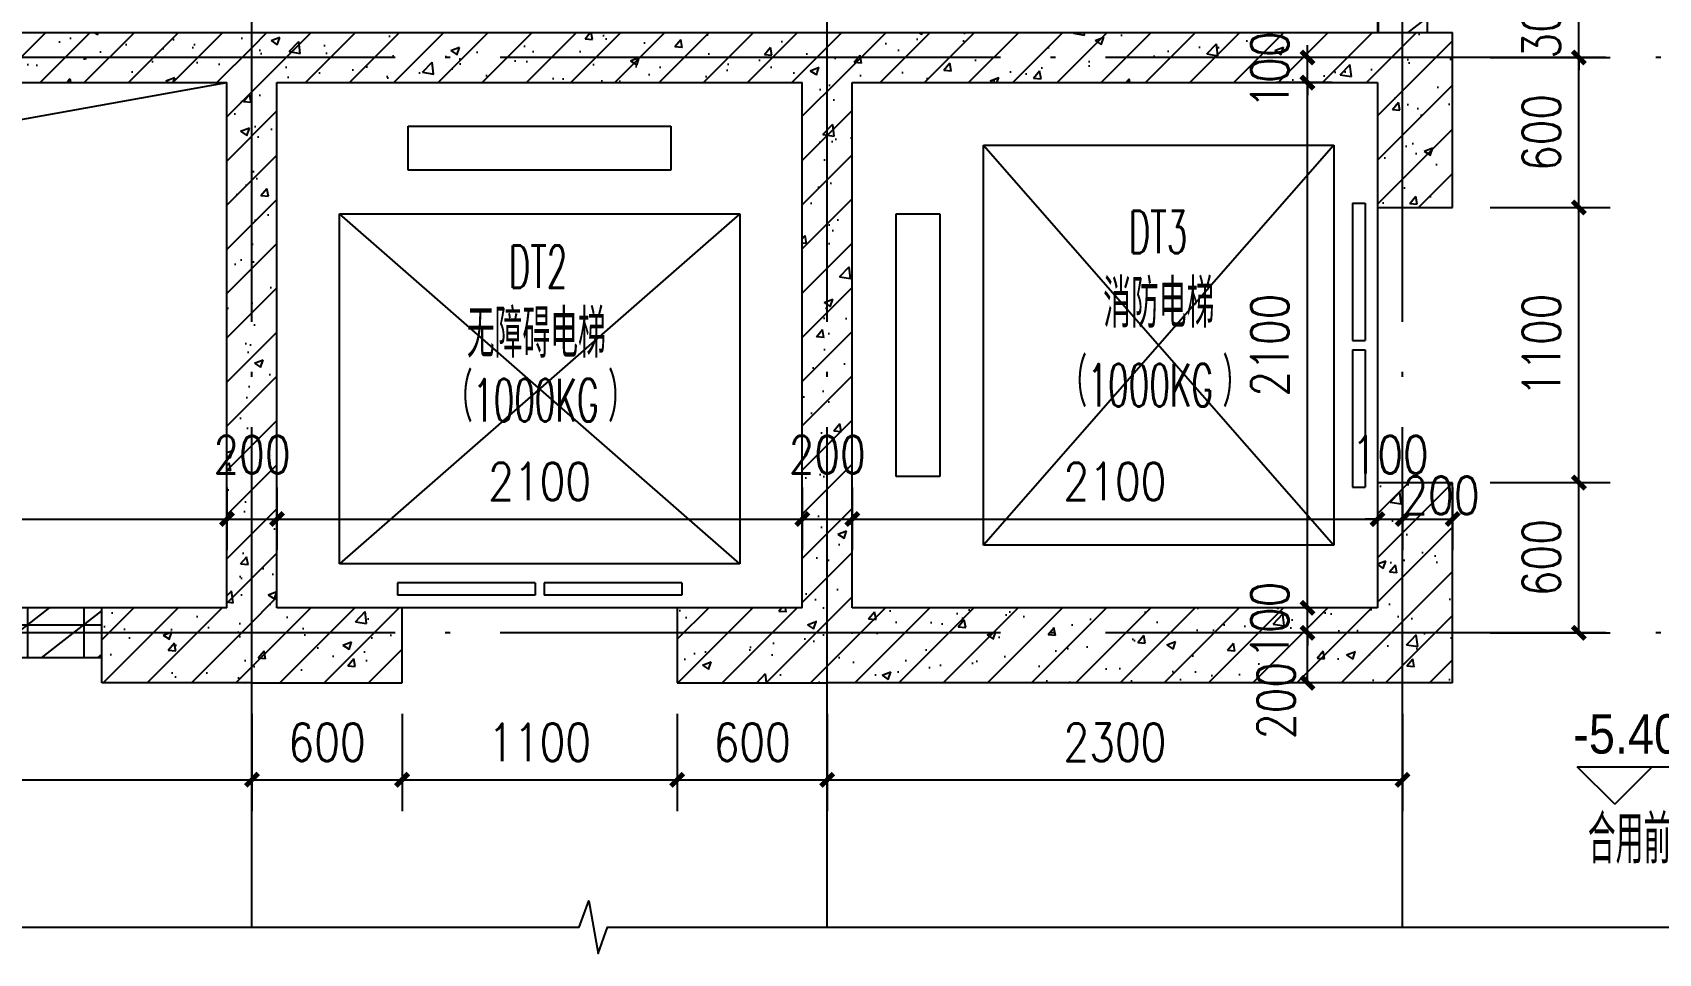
# Model space of a CAD drawing. Extents: x 718358 to 1668613, y -348838 to -159582.
# Drawn here: x 773769 to 780269, y -245089 to -241406 of the extents above; entities that cross this region are included whole.
import ezdxf

# ---------------------------------------------------------------- set-up
doc = ezdxf.new("R2010")
doc.units = 0
doc.header["$LTSCALE"] = 1000
doc.linetypes.add('DOTE', pattern=[2.42, 2, -0.2, 0.02, -0.2])
for name, color, linetype in [('建-墙体', 2, 'Continuous'), ('建-尺寸', 73, 'Continuous'), ('建-影线', 8, 'Continuous'), ('建-房间名', 7, 'Continuous'), ('建-柱子', 6, 'Continuous'), ('建-标高', 3, 'Continuous'), ('建-楼梯', 4, 'Continuous'), ('建-符号', 3, 'Continuous'), ('建-轴网', 14, 'DOTE'), ('建-门窗', 4, 'Continuous')]:
    doc.layers.add(name, color=color, linetype=linetype)
doc.styles.add('_TCH_DIM', font='gt单线西文.shx', dxfattribs={"width": 0.8, "bigfont": 'gt单线中文.shx'})
doc.styles.add('DIM_FONT', font='SIMPLEX.shx', dxfattribs={"width": 0.8, "bigfont": 'GBCBIG.shx'})
doc.dimstyles.new('DIMN50', dxfattribs={"dimscale": 0.5, "dimtxt": 300, "dimasz": 100, "dimexe": 250, "dimexo": 300, "dimgap": 150, "dimtad": 1, "dimdec": 0, "dimzin": 0, "dimdsep": 46, "dimtxsty": 'DIM_FONT', "dimblk": 'ARCHTICK', "dimcen": 0.09, "dimdle": 1, "dimclrt": 7, "dimazin": 2, "dimtfac": 1, "dimtdec": 0, "dimtix": 1, "dimtmove": 2, "dimatfit": 3, "dimldrblk": 'ARCHTICK', "dimfxl": 1, "dimtolj": 1, "dimtzin": 0, "dimarcsym": 0})
pattern_1 = [(45, (0, 0), (-88.388348, 88.388348), []), (50, (0, 0), (358.63009, -31.37607), [37.5, -412.5]), (355, (0, 0), (-69.37567, 376.09607), [30, -330]), (100.4514, (29.9, -2.6), (289.25469, 344.71977), [31.8701, -350.57106]), (46.1842, (0, 100), (533.62052, -82.7595), [56.25, -618.75]), (96.6356, (44.47, 93.1), (467.33135, 487.05894), [47.80514, -525.8565]), (351.1842, (0, 100), (467.33097, 487.0593), [45, -495]), (21, (50, 75), (298.45353, -201.30945), [37.5, -412.5]), (326, (50, 75), (121.65767, 362.57502), [30, -330]), (71.4514, (74.87, 58.22), (420.11131, 161.26525), [31.8701, -350.57106]), (37.5, (0, 0), (6.079928, 166.446927), [0, -326, 0, -335, 0, -331.25]), (7.5, (0, 0), (131.53477, 197.205856), [0, -191, 0, -318.5, 0, -126.25]), (327.5, (-111.5, 0), (266.911218, -11.277436), [0, -125, 0, -390, 0, -517.5]), (317.5, (-161.5, 0), (291.593085, 50.05249), [0, -162.5, 0, -259, 0, -367.5])]
pattern_2 = [(0, (0, 0), (0, 175), []), (37.875, (200, 0), (-84.807639, 109.038328), []), (90, (200, 0), (-225, 1e-14), [])]

# ---------------------------------------------------------------- blocks, each defined once
blk = doc.blocks.new('_ArchTick')
at = {"color": 0, "linetype": 'ByBlock', "const_width": 0.4}
blk.add_lwpolyline([(-0.5, -0.5), (0.5, 0.5)], dxfattribs=at)
blk = doc.blocks.new('*D3017')
at = {"layer": 'Defpoints', "color": 0, "transparency": 16777216}
for p in [(779445.9, -243206), (779950.8, -243206), (779445.9, -243806.3)]:
    blk.add_point(p, dxfattribs=at)
at = {"layer": '建-尺寸', "color": 0, "lineweight": -2, "transparency": 16777216}
for p, q in [((779595.9, -243206), (780075.8, -243206)), ((779950.8, -243806.8), (779950.8, -243205.5)), ((779595.9, -243806.3), (780075.8, -243806.3))]:
    blk.add_line(p, q, dxfattribs=at)
at = {"layer": '建-尺寸', "color": 0, "lineweight": -2, "transparency": 16777216, "xscale": 50, "yscale": 50, "zscale": 50}
for p, rotation in [((779950.8, -243206), 90), ((779950.8, -243806.3), 270)]:
    blk.add_blockref('_ArchTick', p, dxfattribs=dict(at, rotation=rotation))
at = {"layer": '建-尺寸', "color": 7, "transparency": 16777216, "insert": (779800.8, -243506.2), "char_height": 150, "attachment_point": 5, "rotation": 90, "style": 'DIM_FONT'}
blk.add_mtext('\\A1;600', dxfattribs=at)
blk = doc.blocks.new('*D3018')
at = {"layer": 'Defpoints', "color": 0, "transparency": 16777216}
for p in [(779445.9, -242106), (779950.8, -242106), (779445.9, -243206)]:
    blk.add_point(p, dxfattribs=at)
at = {"layer": '建-尺寸', "color": 0, "lineweight": -2, "transparency": 16777216}
for p, q in [((779595.9, -242106), (780075.8, -242106)), ((779950.8, -243206.5), (779950.8, -242105.5)), ((779595.9, -243206), (780075.8, -243206))]:
    blk.add_line(p, q, dxfattribs=at)
at = {"layer": '建-尺寸', "color": 0, "lineweight": -2, "transparency": 16777216, "xscale": 50, "yscale": 50, "zscale": 50}
for p, rotation in [((779950.8, -242106), 90), ((779950.8, -243206), 270)]:
    blk.add_blockref('_ArchTick', p, dxfattribs=dict(at, rotation=rotation))
at = {"layer": '建-尺寸', "color": 7, "transparency": 16777216, "insert": (779800.8, -242656), "char_height": 150, "attachment_point": 5, "rotation": 90, "style": 'DIM_FONT'}
blk.add_mtext('\\A1;1100', dxfattribs=at)
blk = doc.blocks.new('*D3019')
at = {"layer": 'Defpoints', "color": 0, "transparency": 16777216}
for p in [(779445.9, -241506.3), (779950.8, -241506.3), (779445.9, -242106)]:
    blk.add_point(p, dxfattribs=at)
at = {"layer": '建-尺寸', "color": 0, "lineweight": -2, "transparency": 16777216}
for p, q in [((779595.9, -241506.3), (780075.8, -241506.3)), ((779950.8, -242106.5), (779950.8, -241505.8)), ((779595.9, -242106), (780075.8, -242106))]:
    blk.add_line(p, q, dxfattribs=at)
at = {"layer": '建-尺寸', "color": 0, "lineweight": -2, "transparency": 16777216, "xscale": 50, "yscale": 50, "zscale": 50}
for p, rotation in [((779950.8, -241506.3), 90), ((779950.8, -242106), 270)]:
    blk.add_blockref('_ArchTick', p, dxfattribs=dict(at, rotation=rotation))
at = {"layer": '建-尺寸', "color": 7, "transparency": 16777216, "insert": (779800.8, -241806.2), "char_height": 150, "attachment_point": 5, "rotation": 90, "style": 'DIM_FONT'}
blk.add_mtext('\\A1;600', dxfattribs=at)
blk = doc.blocks.new('*D3020')
at = {"layer": 'Defpoints', "color": 0, "transparency": 16777216}
for p in [(779445.9, -241206), (779950.8, -241206), (779445.9, -241506.3)]:
    blk.add_point(p, dxfattribs=at)
at = {"layer": '建-尺寸', "color": 0, "lineweight": -2, "transparency": 16777216}
for p, q in [((779950.8, -241206), (779950.8, -241156)), ((779595.9, -241206), (780075.8, -241206)), ((779950.8, -241506.3), (779950.8, -241206)), ((779595.9, -241506.3), (780075.8, -241506.3)), ((779950.8, -241506.3), (779950.8, -241556.3))]:
    blk.add_line(p, q, dxfattribs=at)
at = {"layer": '建-尺寸', "color": 0, "lineweight": -2, "transparency": 16777216, "xscale": 50, "yscale": 50, "zscale": 50}
for p, rotation in [((779950.8, -241206), 270), ((779950.8, -241506.3), 90)]:
    blk.add_blockref('_ArchTick', p, dxfattribs=dict(at, rotation=rotation))
at = {"layer": '建-尺寸', "color": 7, "transparency": 16777216, "insert": (779800.8, -241356.2), "char_height": 150, "attachment_point": 5, "rotation": 90, "style": 'DIM_FONT'}
blk.add_mtext('\\A1;300', dxfattribs=at)
blk = doc.blocks.new('*D3028')
at = {"layer": 'Defpoints', "color": 0, "transparency": 16777216}
for p in [(778865.4, -243806.6), (779114.9, -243806.6), (779114.9, -244006.5)]:
    blk.add_point(p, dxfattribs=at)
at = {"layer": '建-尺寸', "color": 0, "lineweight": -2, "transparency": 16777216}
for p, q in [((778964.9, -243806.6), (778740.4, -243806.6)), ((778865.4, -244007), (778865.4, -243806.1)), ((778964.9, -244006.5), (778740.4, -244006.5))]:
    blk.add_line(p, q, dxfattribs=at)
at = {"layer": '建-尺寸', "color": 0, "lineweight": -2, "transparency": 16777216, "xscale": 50, "yscale": 50, "zscale": 50}
for p, rotation in [((778865.4, -243806.6), 90), ((778865.4, -244006.5), 270)]:
    blk.add_blockref('_ArchTick', p, dxfattribs=dict(at, rotation=rotation))
at = {"layer": '建-尺寸', "color": 7, "transparency": 16777216, "insert": (778740.4, -244077.4), "char_height": 150, "attachment_point": 5, "rotation": 90, "style": 'DIM_FONT'}
blk.add_mtext('\\A1;200', dxfattribs=at)
blk = doc.blocks.new('*D3029')
at = {"layer": 'Defpoints', "color": 0, "transparency": 16777216}
for p in [(778865.4, -243706.5), (779114.9, -243706.5), (779114.9, -243806.6)]:
    blk.add_point(p, dxfattribs=at)
at = {"layer": '建-尺寸', "color": 0, "lineweight": -2, "transparency": 16777216}
for p, q in [((778865.4, -243706.5), (778865.4, -243656.5)), ((778964.9, -243706.5), (778740.4, -243706.5)), ((778865.4, -243806.6), (778865.4, -243706.5)), ((778964.9, -243806.6), (778740.4, -243806.6)), ((778865.4, -243806.6), (778865.4, -243856.6))]:
    blk.add_line(p, q, dxfattribs=at)
at = {"layer": '建-尺寸', "color": 0, "lineweight": -2, "transparency": 16777216, "xscale": 50, "yscale": 50, "zscale": 50}
for p, rotation in [((778865.4, -243706.5), 270), ((778865.4, -243806.6), 90)]:
    blk.add_blockref('_ArchTick', p, dxfattribs=dict(at, rotation=rotation))
at = {"layer": '建-尺寸', "color": 7, "transparency": 16777216, "insert": (778715.4, -243756.6), "char_height": 150, "attachment_point": 5, "rotation": 90, "style": 'DIM_FONT'}
blk.add_mtext('\\A1;100', dxfattribs=at)
blk = doc.blocks.new('*D3030')
at = {"layer": 'Defpoints', "color": 0, "transparency": 16777216}
for p in [(778865.4, -241606.5), (779114.9, -241606.5), (779114.9, -243706.5)]:
    blk.add_point(p, dxfattribs=at)
at = {"layer": '建-尺寸', "color": 0, "lineweight": -2, "transparency": 16777216}
for p, q in [((778964.9, -241606.5), (778740.4, -241606.5)), ((778865.4, -243707), (778865.4, -241606)), ((778964.9, -243706.5), (778740.4, -243706.5))]:
    blk.add_line(p, q, dxfattribs=at)
at = {"layer": '建-尺寸', "color": 0, "lineweight": -2, "transparency": 16777216, "xscale": 50, "yscale": 50, "zscale": 50}
for p, rotation in [((778865.4, -241606.5), 90), ((778865.4, -243706.5), 270)]:
    blk.add_blockref('_ArchTick', p, dxfattribs=dict(at, rotation=rotation))
at = {"layer": '建-尺寸', "color": 7, "transparency": 16777216, "insert": (778715.4, -242656.5), "char_height": 150, "attachment_point": 5, "rotation": 90, "style": 'DIM_FONT'}
blk.add_mtext('\\A1;2100', dxfattribs=at)
blk = doc.blocks.new('*D3031')
at = {"layer": 'Defpoints', "color": 0, "transparency": 16777216}
for p in [(778865.4, -241506.3), (779114.9, -241506.3), (779114.9, -241606.5)]:
    blk.add_point(p, dxfattribs=at)
at = {"layer": '建-尺寸', "color": 0, "lineweight": -2, "transparency": 16777216}
for p, q in [((778865.4, -241506.3), (778865.4, -241456.3)), ((778964.9, -241506.3), (778740.4, -241506.3)), ((778865.4, -241606.5), (778865.4, -241506.3)), ((778964.9, -241606.5), (778740.4, -241606.5)), ((778865.4, -241606.5), (778865.4, -241656.5))]:
    blk.add_line(p, q, dxfattribs=at)
at = {"layer": '建-尺寸', "color": 0, "lineweight": -2, "transparency": 16777216, "xscale": 50, "yscale": 50, "zscale": 50}
for p, rotation in [((778865.4, -241506.3), 270), ((778865.4, -241606.5), 90)]:
    blk.add_blockref('_ArchTick', p, dxfattribs=dict(at, rotation=rotation))
at = {"layer": '建-尺寸', "color": 7, "transparency": 16777216, "insert": (778715.4, -241556.4), "char_height": 150, "attachment_point": 5, "rotation": 90, "style": 'DIM_FONT'}
blk.add_mtext('\\A1;100', dxfattribs=at)
blk = doc.blocks.new('*D3034')
at = {"layer": 'Defpoints', "color": 0, "transparency": 16777216}
for p in [(772445.9, -243075.4), (774545.9, -243075.4), (774545.9, -243351.7)]:
    blk.add_point(p, dxfattribs=at)
at = {"layer": '建-尺寸', "color": 0, "lineweight": -2, "transparency": 16777216}
for p, q in [((772445.9, -243225.4), (772445.9, -243476.7)), ((774545.9, -243225.4), (774545.9, -243476.7)), ((772445.4, -243351.7), (774546.4, -243351.7))]:
    blk.add_line(p, q, dxfattribs=at)
at = {"layer": '建-尺寸', "color": 0, "lineweight": -2, "transparency": 16777216, "xscale": 50, "yscale": 50, "zscale": 50, "rotation": 180}
blk.add_blockref('_ArchTick', (772445.9, -243351.7), dxfattribs=at)
at = {"layer": '建-尺寸', "color": 0, "lineweight": -2, "transparency": 16777216, "xscale": 50, "yscale": 50, "zscale": 50}
blk.add_blockref('_ArchTick', (774545.9, -243351.7), dxfattribs=at)
at = {"layer": '建-尺寸', "color": 7, "transparency": 16777216, "insert": (773495.9, -243201.7), "char_height": 150, "attachment_point": 5, "style": 'DIM_FONT'}
blk.add_mtext('\\A1;2100', dxfattribs=at)
blk = doc.blocks.new('*D3035')
at = {"layer": 'Defpoints', "color": 0, "transparency": 16777216}
for p in [(774545.9, -243075.4), (774745.9, -243075.4), (774745.9, -243351.7)]:
    blk.add_point(p, dxfattribs=at)
at = {"layer": '建-尺寸', "color": 0, "lineweight": -2, "transparency": 16777216}
for p, q in [((774545.9, -243225.4), (774545.9, -243476.7)), ((774745.9, -243225.4), (774745.9, -243476.7)), ((774545.4, -243351.7), (774746.4, -243351.7))]:
    blk.add_line(p, q, dxfattribs=at)
at = {"layer": '建-尺寸', "color": 0, "lineweight": -2, "transparency": 16777216, "xscale": 50, "yscale": 50, "zscale": 50, "rotation": 180}
blk.add_blockref('_ArchTick', (774545.9, -243351.7), dxfattribs=at)
at = {"layer": '建-尺寸', "color": 0, "lineweight": -2, "transparency": 16777216, "xscale": 50, "yscale": 50, "zscale": 50}
blk.add_blockref('_ArchTick', (774745.9, -243351.7), dxfattribs=at)
at = {"layer": '建-尺寸', "color": 7, "transparency": 16777216, "insert": (774645.9, -243094.2), "char_height": 150, "attachment_point": 5, "style": 'DIM_FONT'}
blk.add_mtext('\\A1;200', dxfattribs=at)
blk = doc.blocks.new('*D3036')
at = {"layer": 'Defpoints', "color": 0, "transparency": 16777216}
for p in [(774745.9, -243075.4), (776845.9, -243075.4), (776845.9, -243351.7)]:
    blk.add_point(p, dxfattribs=at)
at = {"layer": '建-尺寸', "color": 0, "lineweight": -2, "transparency": 16777216}
for p, q in [((774745.9, -243225.4), (774745.9, -243476.7)), ((776845.9, -243225.4), (776845.9, -243476.7)), ((774745.4, -243351.7), (776846.4, -243351.7))]:
    blk.add_line(p, q, dxfattribs=at)
at = {"layer": '建-尺寸', "color": 0, "lineweight": -2, "transparency": 16777216, "xscale": 50, "yscale": 50, "zscale": 50, "rotation": 180}
blk.add_blockref('_ArchTick', (774745.9, -243351.7), dxfattribs=at)
at = {"layer": '建-尺寸', "color": 0, "lineweight": -2, "transparency": 16777216, "xscale": 50, "yscale": 50, "zscale": 50}
blk.add_blockref('_ArchTick', (776845.9, -243351.7), dxfattribs=at)
at = {"layer": '建-尺寸', "color": 7, "transparency": 16777216, "insert": (775795.9, -243201.7), "char_height": 150, "attachment_point": 5, "style": 'DIM_FONT'}
blk.add_mtext('\\A1;2100', dxfattribs=at)
blk = doc.blocks.new('*D3037')
at = {"layer": 'Defpoints', "color": 0, "transparency": 16777216}
for p in [(776845.9, -243075.4), (777045.9, -243075.4), (777045.9, -243351.7)]:
    blk.add_point(p, dxfattribs=at)
at = {"layer": '建-尺寸', "color": 0, "lineweight": -2, "transparency": 16777216}
for p, q in [((776845.9, -243225.4), (776845.9, -243476.7)), ((777045.9, -243225.4), (777045.9, -243476.7)), ((776845.4, -243351.7), (777046.4, -243351.7))]:
    blk.add_line(p, q, dxfattribs=at)
at = {"layer": '建-尺寸', "color": 0, "lineweight": -2, "transparency": 16777216, "xscale": 50, "yscale": 50, "zscale": 50, "rotation": 180}
blk.add_blockref('_ArchTick', (776845.9, -243351.7), dxfattribs=at)
at = {"layer": '建-尺寸', "color": 0, "lineweight": -2, "transparency": 16777216, "xscale": 50, "yscale": 50, "zscale": 50}
blk.add_blockref('_ArchTick', (777045.9, -243351.7), dxfattribs=at)
at = {"layer": '建-尺寸', "color": 7, "transparency": 16777216, "insert": (776945.9, -243094.2), "char_height": 150, "attachment_point": 5, "style": 'DIM_FONT'}
blk.add_mtext('\\A1;200', dxfattribs=at)
blk = doc.blocks.new('*D3038')
at = {"layer": 'Defpoints', "color": 0, "transparency": 16777216}
for p in [(777045.9, -243075.4), (779145.9, -243075.4), (779145.9, -243351.7)]:
    blk.add_point(p, dxfattribs=at)
at = {"layer": '建-尺寸', "color": 0, "lineweight": -2, "transparency": 16777216}
for p, q in [((777045.9, -243225.4), (777045.9, -243476.7)), ((779145.9, -243225.4), (779145.9, -243476.7)), ((777045.4, -243351.7), (779146.4, -243351.7))]:
    blk.add_line(p, q, dxfattribs=at)
at = {"layer": '建-尺寸', "color": 0, "lineweight": -2, "transparency": 16777216, "xscale": 50, "yscale": 50, "zscale": 50, "rotation": 180}
blk.add_blockref('_ArchTick', (777045.9, -243351.7), dxfattribs=at)
at = {"layer": '建-尺寸', "color": 0, "lineweight": -2, "transparency": 16777216, "xscale": 50, "yscale": 50, "zscale": 50}
blk.add_blockref('_ArchTick', (779145.9, -243351.7), dxfattribs=at)
at = {"layer": '建-尺寸', "color": 7, "transparency": 16777216, "insert": (778095.9, -243201.7), "char_height": 150, "attachment_point": 5, "style": 'DIM_FONT'}
blk.add_mtext('\\A1;2100', dxfattribs=at)
blk = doc.blocks.new('*D3039')
at = {"layer": 'Defpoints', "color": 0, "transparency": 16777216}
for p in [(779145.9, -243075.4), (779245.9, -243075.4), (779245.9, -243351.7)]:
    blk.add_point(p, dxfattribs=at)
at = {"layer": '建-尺寸', "color": 0, "lineweight": -2, "transparency": 16777216}
for p, q in [((779145.9, -243225.4), (779145.9, -243476.7)), ((779245.9, -243225.4), (779245.9, -243476.7)), ((779145.9, -243351.7), (779095.9, -243351.7)), ((779145.9, -243351.7), (779245.9, -243351.7)), ((779245.9, -243351.7), (779295.9, -243351.7))]:
    blk.add_line(p, q, dxfattribs=at)
at = {"layer": '建-尺寸', "color": 0, "lineweight": -2, "transparency": 16777216, "xscale": 50, "yscale": 50, "zscale": 50}
blk.add_blockref('_ArchTick', (779145.9, -243351.7), dxfattribs=at)
at = {"layer": '建-尺寸', "color": 0, "lineweight": -2, "transparency": 16777216, "xscale": 50, "yscale": 50, "zscale": 50, "rotation": 180}
blk.add_blockref('_ArchTick', (779245.9, -243351.7), dxfattribs=at)
at = {"layer": '建-尺寸', "color": 7, "transparency": 16777216, "insert": (779195.9, -243094.2), "char_height": 150, "attachment_point": 5, "style": 'DIM_FONT'}
blk.add_mtext('\\A1;100', dxfattribs=at)
blk = doc.blocks.new('*D3040')
at = {"layer": 'Defpoints', "color": 0, "transparency": 16777216}
for p in [(779245.9, -243075.4), (779445.9, -243075.4), (779445.9, -243351.7)]:
    blk.add_point(p, dxfattribs=at)
at = {"layer": '建-尺寸', "color": 0, "lineweight": -2, "transparency": 16777216}
for p, q in [((779245.9, -243225.4), (779245.9, -243476.7)), ((779445.9, -243225.4), (779445.9, -243476.7)), ((779245.4, -243351.7), (779446.4, -243351.7))]:
    blk.add_line(p, q, dxfattribs=at)
at = {"layer": '建-尺寸', "color": 0, "lineweight": -2, "transparency": 16777216, "xscale": 50, "yscale": 50, "zscale": 50, "rotation": 180}
blk.add_blockref('_ArchTick', (779245.9, -243351.7), dxfattribs=at)
at = {"layer": '建-尺寸', "color": 0, "lineweight": -2, "transparency": 16777216, "xscale": 50, "yscale": 50, "zscale": 50}
blk.add_blockref('_ArchTick', (779445.9, -243351.7), dxfattribs=at)
at = {"layer": '建-尺寸', "color": 7, "transparency": 16777216, "insert": (779399.5, -243257.2), "char_height": 150, "attachment_point": 5, "style": 'DIM_FONT'}
blk.add_mtext('\\A1;200', dxfattribs=at)
blk = doc.blocks.new('*D3041')
at = {"layer": 'Defpoints', "color": 0, "transparency": 16777216}
for p in [(776945.9, -243981.1), (779245.9, -243981.1), (779245.9, -244394.2)]:
    blk.add_point(p, dxfattribs=at)
at = {"layer": '建-尺寸', "color": 0, "lineweight": -2, "transparency": 16777216}
for p, q in [((776945.9, -244131.1), (776945.9, -244519.2)), ((779245.9, -244131.1), (779245.9, -244519.2)), ((776945.4, -244394.2), (779246.4, -244394.2))]:
    blk.add_line(p, q, dxfattribs=at)
at = {"layer": '建-尺寸', "color": 0, "lineweight": -2, "transparency": 16777216, "xscale": 50, "yscale": 50, "zscale": 50, "rotation": 180}
blk.add_blockref('_ArchTick', (776945.9, -244394.2), dxfattribs=at)
at = {"layer": '建-尺寸', "color": 0, "lineweight": -2, "transparency": 16777216, "xscale": 50, "yscale": 50, "zscale": 50}
blk.add_blockref('_ArchTick', (779245.9, -244394.2), dxfattribs=at)
at = {"layer": '建-尺寸', "color": 7, "transparency": 16777216, "insert": (778095.9, -244244.2), "char_height": 150, "attachment_point": 5, "style": 'DIM_FONT'}
blk.add_mtext('\\A1;2300', dxfattribs=at)
blk = doc.blocks.new('*D3042')
at = {"layer": 'Defpoints', "color": 0, "transparency": 16777216}
for p in [(776345.9, -243981.1), (776945.9, -243981.1), (776945.9, -244394.2)]:
    blk.add_point(p, dxfattribs=at)
at = {"layer": '建-尺寸', "color": 0, "lineweight": -2, "transparency": 16777216}
for p, q in [((776345.9, -244131.1), (776345.9, -244519.2)), ((776945.9, -244131.1), (776945.9, -244519.2)), ((776345.4, -244394.2), (776946.4, -244394.2))]:
    blk.add_line(p, q, dxfattribs=at)
at = {"layer": '建-尺寸', "color": 0, "lineweight": -2, "transparency": 16777216, "xscale": 50, "yscale": 50, "zscale": 50, "rotation": 180}
blk.add_blockref('_ArchTick', (776345.9, -244394.2), dxfattribs=at)
at = {"layer": '建-尺寸', "color": 0, "lineweight": -2, "transparency": 16777216, "xscale": 50, "yscale": 50, "zscale": 50}
blk.add_blockref('_ArchTick', (776945.9, -244394.2), dxfattribs=at)
at = {"layer": '建-尺寸', "color": 7, "transparency": 16777216, "insert": (776645.9, -244244.2), "char_height": 150, "attachment_point": 5, "style": 'DIM_FONT'}
blk.add_mtext('\\A1;600', dxfattribs=at)
blk = doc.blocks.new('*D3043')
at = {"layer": 'Defpoints', "color": 0, "transparency": 16777216}
for p in [(775245.9, -243981.1), (776345.9, -243981.1), (776345.9, -244394.2)]:
    blk.add_point(p, dxfattribs=at)
at = {"layer": '建-尺寸', "color": 0, "lineweight": -2, "transparency": 16777216}
for p, q in [((775245.9, -244131.1), (775245.9, -244519.2)), ((776345.9, -244131.1), (776345.9, -244519.2)), ((775245.4, -244394.2), (776346.4, -244394.2))]:
    blk.add_line(p, q, dxfattribs=at)
at = {"layer": '建-尺寸', "color": 0, "lineweight": -2, "transparency": 16777216, "xscale": 50, "yscale": 50, "zscale": 50, "rotation": 180}
blk.add_blockref('_ArchTick', (775245.9, -244394.2), dxfattribs=at)
at = {"layer": '建-尺寸', "color": 0, "lineweight": -2, "transparency": 16777216, "xscale": 50, "yscale": 50, "zscale": 50}
blk.add_blockref('_ArchTick', (776345.9, -244394.2), dxfattribs=at)
at = {"layer": '建-尺寸', "color": 7, "transparency": 16777216, "insert": (775795.9, -244244.2), "char_height": 150, "attachment_point": 5, "style": 'DIM_FONT'}
blk.add_mtext('\\A1;1100', dxfattribs=at)
blk = doc.blocks.new('*D3044')
at = {"layer": 'Defpoints', "color": 0, "transparency": 16777216}
for p in [(774645.9, -243981.1), (775245.9, -243981.1), (775245.9, -244394.2)]:
    blk.add_point(p, dxfattribs=at)
at = {"layer": '建-尺寸', "color": 0, "lineweight": -2, "transparency": 16777216}
for p, q in [((774645.9, -244131.1), (774645.9, -244519.2)), ((775245.9, -244131.1), (775245.9, -244519.2)), ((774645.4, -244394.2), (775246.4, -244394.2))]:
    blk.add_line(p, q, dxfattribs=at)
at = {"layer": '建-尺寸', "color": 0, "lineweight": -2, "transparency": 16777216, "xscale": 50, "yscale": 50, "zscale": 50, "rotation": 180}
blk.add_blockref('_ArchTick', (774645.9, -244394.2), dxfattribs=at)
at = {"layer": '建-尺寸', "color": 0, "lineweight": -2, "transparency": 16777216, "xscale": 50, "yscale": 50, "zscale": 50}
blk.add_blockref('_ArchTick', (775245.9, -244394.2), dxfattribs=at)
at = {"layer": '建-尺寸', "color": 7, "transparency": 16777216, "insert": (774945.9, -244244.2), "char_height": 150, "attachment_point": 5, "style": 'DIM_FONT'}
blk.add_mtext('\\A1;600', dxfattribs=at)
blk = doc.blocks.new('*D3045')
at = {"layer": 'Defpoints', "color": 0, "transparency": 16777216}
for p in [(772345.9, -243981.1), (774645.9, -243981.1), (774645.9, -244394.2)]:
    blk.add_point(p, dxfattribs=at)
at = {"layer": '建-尺寸', "color": 0, "lineweight": -2, "transparency": 16777216}
for p, q in [((772345.9, -244131.1), (772345.9, -244519.2)), ((774645.9, -244131.1), (774645.9, -244519.2)), ((772345.4, -244394.2), (774646.4, -244394.2))]:
    blk.add_line(p, q, dxfattribs=at)
at = {"layer": '建-尺寸', "color": 0, "lineweight": -2, "transparency": 16777216, "xscale": 50, "yscale": 50, "zscale": 50, "rotation": 180}
blk.add_blockref('_ArchTick', (772345.9, -244394.2), dxfattribs=at)
at = {"layer": '建-尺寸', "color": 0, "lineweight": -2, "transparency": 16777216, "xscale": 50, "yscale": 50, "zscale": 50}
blk.add_blockref('_ArchTick', (774645.9, -244394.2), dxfattribs=at)
at = {"layer": '建-尺寸', "color": 7, "transparency": 16777216, "insert": (773495.9, -244244.2), "char_height": 150, "attachment_point": 5, "style": 'DIM_FONT'}
blk.add_mtext('\\A1;2300', dxfattribs=at)

msp = doc.modelspace()

# ---------------------------------------------------------------- hatches: boundary and pattern name
at = {"layer": '建-影线'}
h = msp.add_hatch(dxfattribs=at)
h.set_pattern_fill('空心砖', color=256, scale=50, style=0)
h.set_pattern_definition(pattern_2)
h.paths.add_polyline_path([(779345.9, -241406.5), (779345.9, -241206.3), (779145.9, -241206.3), (779145.9, -241406.5)])
h = msp.add_hatch(dxfattribs=at)
h.set_pattern_fill('钢筋混凝土', color=256, scale=50, style=0)
h.set_pattern_definition(pattern_1)
h.paths.add_polyline_path([(772145.9, -241406.5), (772445.9, -241606.5), (774545.9, -241606.5), (774646, -241539.9), (774646.2, -241406.5)])
h = msp.add_hatch(dxfattribs=at)
h.set_pattern_fill('钢筋混凝土', color=256, scale=50, style=0)
h.set_pattern_definition(pattern_1)
h.paths.add_polyline_path([(774646, -241539.9), (774745.9, -241606.5), (776845.9, -241606.5), (776946, -241539.9), (776946.2, -241406.5), (774646.2, -241406.5)])
h = msp.add_hatch(dxfattribs=at)
h.set_pattern_fill('钢筋混凝土', color=256, scale=50, style=0)
h.set_pattern_definition(pattern_1)
h.paths.add_polyline_path([(776946, -241539.9), (777045.9, -241606.5), (779145.9, -241606.5), (779445.9, -241406.5), (776946.2, -241406.5)])
h = msp.add_hatch(dxfattribs=at)
h.set_pattern_fill('钢筋混凝土', color=256, scale=50, style=0)
h.set_pattern_definition(pattern_1)
h.paths.add_polyline_path([(779145.9, -241606.5), (779145.9, -242106.3), (779445.9, -242106.3), (779445.9, -241406.5)])
h = msp.add_hatch(dxfattribs=at)
h.set_pattern_fill('钢筋混凝土', color=256, scale=50, style=0)
h.set_pattern_definition(pattern_1)
h.paths.add_polyline_path([(774646, -243806.5), (774745.9, -243706.5), (774745.9, -241606.5), (774646, -241539.9), (774545.9, -241606.5), (774545.9, -243706.5)])
h = msp.add_hatch(dxfattribs=at)
h.set_pattern_fill('钢筋混凝土', color=256, scale=50, style=0)
h.set_pattern_definition(pattern_1)
h.paths.add_polyline_path([(776946, -243806.5), (777045.9, -243706.5), (777045.9, -241606.5), (776946, -241539.9), (776845.9, -241606.5), (776845.9, -243706.5)])
h = msp.add_hatch(dxfattribs=at)
h.set_pattern_fill('钢筋混凝土', color=256, scale=50, style=0)
h.set_pattern_definition(pattern_1)
h.paths.add_polyline_path([(779445.9, -244006.5), (779445.9, -243206.3), (779145.9, -243206.3), (779145.9, -243706.5)])
h = msp.add_hatch(dxfattribs=at)
h.set_pattern_fill('空心砖', color=256, scale=50, style=0)
h.set_pattern_definition(pattern_2)
h.paths.add_polyline_path([(774045.9, -243906.5), (774045.9, -243706.5), (772945.9, -243706.5), (772945.9, -243906.5)])
h = msp.add_hatch(dxfattribs=at)
h.set_pattern_fill('钢筋混凝土', color=256, scale=50, style=0)
h.set_pattern_definition(pattern_1)
h.paths.add_polyline_path([(774646, -243806.5), (774545.9, -243706.5), (774045.9, -243706.5), (774045.9, -244006.5), (774646.2, -244006.5)])
h = msp.add_hatch(dxfattribs=at)
h.set_pattern_fill('钢筋混凝土', color=256, scale=50, style=0)
h.set_pattern_definition(pattern_1)
h.paths.add_polyline_path([(774646.2, -244006.5), (775245.9, -244006.5), (775245.9, -243706.5), (774745.9, -243706.5), (774646, -243806.5)])
h = msp.add_hatch(dxfattribs=at)
h.set_pattern_fill('钢筋混凝土', color=256, scale=50, style=0)
h.set_pattern_definition(pattern_1)
h.paths.add_polyline_path([(776845.9, -243706.5), (776345.9, -243706.5), (776345.9, -244006.5), (776946.2, -244006.5), (776946, -243806.5)])
h = msp.add_hatch(dxfattribs=at)
h.set_pattern_fill('钢筋混凝土', color=256, scale=50, style=0)
h.set_pattern_definition(pattern_1)
h.paths.add_polyline_path([(779445.9, -244006.5), (779145.9, -243706.5), (777045.9, -243706.5), (776946, -243806.5), (776946.2, -244006.5)])

# ---------------------------------------------------------------- linework, layer by layer
at = {"layer": '建-墙体'}
for p, q in [((779145.9, -241206.3), (779145.9, -241406.5)), ((779345.9, -241406.5), (779345.9, -241206.3)), ((774045.9, -243706.5), (772945.9, -243706.5)), ((774045.9, -243906.5), (772945.9, -243906.5))]:
    msp.add_line(p, q, dxfattribs=at)
at = {"layer": '建-影线'}
msp.add_lwpolyline([(772445.9, -243706.5), (772719.6, -241933.7), (774545.9, -241606.5)], dxfattribs=at)
at = {"layer": '建-柱子'}
for p, q in [((772145.9, -241406.5), (774646.2, -241406.5)), ((774646.2, -241406.5), (776946.2, -241406.5)), ((776946.2, -241406.5), (779445.9, -241406.5)), ((779445.9, -242106.3), (779445.9, -241406.5)), ((772445.9, -241606.5), (774545.9, -241606.5)), ((774545.9, -243706.5), (774545.9, -241606.5)), ((774745.9, -243706.5), (774745.9, -241606.5)), ((774745.9, -241606.5), (776845.9, -241606.5)), ((776845.9, -243706.5), (776845.9, -241606.5)), ((777045.9, -243706.5), (777045.9, -241606.5)), ((777045.9, -241606.5), (779145.9, -241606.5)), ((779145.9, -241606.5), (779145.9, -242106.3)), ((779145.9, -242106.3), (779445.9, -242106.3)), ((779445.9, -243206.3), (779145.9, -243206.3)), ((779145.9, -243206.3), (779145.9, -243706.5)), ((779445.9, -244006.5), (779445.9, -243206.3)), ((774545.9, -243706.5), (774045.9, -243706.5)), ((774045.9, -244006.5), (774045.9, -243706.5)), ((775245.9, -243706.5), (774745.9, -243706.5)), ((775245.9, -244006.5), (775245.9, -243706.5)), ((776845.9, -243706.5), (776345.9, -243706.5)), ((776345.9, -243706.5), (776345.9, -244006.5)), ((779145.9, -243706.5), (777045.9, -243706.5)), ((774646.2, -244006.5), (774045.9, -244006.5)), ((774646.2, -244006.5), (775245.9, -244006.5)), ((776345.9, -244006.5), (776946.2, -244006.5)), ((779445.9, -244006.5), (776946.2, -244006.5))]:
    msp.add_line(p, q, dxfattribs=at)
at = {"layer": '建-标高'}
for p, q in [((780094.2, -244492), (779944.2, -244342)), ((779944.2, -244342), (780567.5, -244342)), ((780094.2, -244492), (780244.2, -244342))]:
    msp.add_line(p, q, dxfattribs=at)
at = {"layer": '建-楼梯'}
for p, q in [((775270.9, -241956.3), (775270.9, -241781.3)), ((775270.9, -241781.3), (776320.9, -241781.3)), ((776320.9, -241781.3), (776320.9, -241956.3)), ((777570.9, -241856.3), (778970.9, -241856.3)), ((777570.9, -243456.3), (777570.9, -241856.3)), ((778970.9, -241856.3), (777570.9, -243456.3)), ((777570.9, -241856.3), (778970.9, -243456.3)), ((778970.9, -241856.3), (778970.9, -243456.3)), ((776320.9, -241956.3), (775270.9, -241956.3)), ((774995.9, -243531.3), (774995.9, -242131.3)), ((774995.9, -242131.3), (776595.9, -242131.3)), ((776595.9, -242131.3), (774995.9, -243531.3)), ((776595.9, -243531.3), (774995.9, -242131.3)), ((776595.9, -242131.3), (776595.9, -243531.3)), ((777220.9, -242131.3), (777395.9, -242131.3)), ((777220.9, -243181.3), (777220.9, -242131.3)), ((777395.9, -242131.3), (777395.9, -243181.3)), ((777395.9, -243181.3), (777220.9, -243181.3)), ((778970.9, -243456.3), (777570.9, -243456.3)), ((776595.9, -243531.3), (774995.9, -243531.3))]:
    msp.add_line(p, q, dxfattribs=at)
at = {"layer": '建-符号'}
msp.add_lwpolyline([(769543, -244983.7), (775954.3, -244983.7), (775992.5, -244878.7), (776029.5, -245088.7), (776066.8, -244983.7), (782478.1, -244983.7)], dxfattribs=at)
at = {"layer": '建-轴网'}
for p, q in [((774645.9, -244983.7), (774645.9, -238098.8)), ((776945.9, -244983.7), (776945.9, -238098.8)), ((779245.9, -244983.7), (779245.9, -238098.8)), ((782478.1, -241506.3), (769543, -241506.3)), ((782478.1, -243806.3), (769543, -243806.3))]:
    msp.add_line(p, q, dxfattribs=at)
at = {"layer": '建-门窗'}
for p, q in [((779046, -242088), (779046, -242638)), ((779046, -242088), (779095.9, -242088)), ((779095.9, -242088), (779095.9, -242638)), ((779145.9, -242106.3), (779145.9, -243206.3)), ((779046, -242638), (779095.9, -242638)), ((779046, -242674.7), (779095.9, -242674.7)), ((779046, -242674.7), (779046, -243224.7)), ((779095.9, -242674.7), (779095.9, -243224.7)), ((779046, -243224.7), (779095.9, -243224.7)), ((775227.6, -243606.5), (775227.6, -243656.5)), ((775777.6, -243606.5), (775227.6, -243606.5)), ((775777.6, -243606.5), (775777.6, -243656.5)), ((776364.3, -243606.5), (775814.3, -243606.5)), ((775814.3, -243606.5), (775814.3, -243656.5)), ((776364.3, -243606.5), (776364.3, -243656.5)), ((775777.6, -243656.5), (775227.6, -243656.5)), ((776364.3, -243656.5), (775814.3, -243656.5)), ((776345.9, -243706.5), (775245.9, -243706.5))]:
    msp.add_line(p, q, dxfattribs=at)

# ---------------------------------------------------------------- texts
at = {"layer": '建-房间名', "style": 'DIM_FONT'}
for s, height, width, p in [('DT3', 170, 0.564706, (778150.8, -242288.9)), ('DT2', 170, 0.564706, (775672.5, -242427.6)), ('消防电梯', 192.91, 0.8, (778049, -242586.4)), ('无障碍电梯', 192.91, 0.8, (775505, -242706.8)), ('（', 192.9, 0.8, (777874, -242901.3)), ('）', 192.9, 0.8, (778525.8, -242901.3)), ('（', 192.9, 0.8, (775417.5, -242961.2)), ('1000KG', 170, 0.564706, (775529.9, -242961.2)), ('）', 192.9, 0.8, (776069.3, -242961.2)), ('1000KG', 170, 0.564706, (777986.3, -242901.3)), ('合用前室', 192.91, 0.8, (779986.4, -244729))]:
    msp.add_text(s, height=height, dxfattribs=dict(at, width=width)).set_placement(p)
at = {"layer": '建-标高', "style": '_TCH_DIM', "width": 0.888889}
msp.add_text('-5.400', height=157.5, dxfattribs=at).set_placement((779928.5, -244289.5))

# ---------------------------------------------------------------- dimensions: what is measured, and where the dimension line sits
at = {"layer": '建-尺寸'}
for p1, p2, distance, picture, middle in [((779445.9, -241506.3), (779445.9, -241206), -504.8, '*D3020', (779800.8, -241356.2)), ((779114.9, -241606.5), (779114.9, -241506.3), 249.5, '*D3031', (778715.4, -241556.4)), ((779445.9, -242106), (779445.9, -241506.3), -504.8, '*D3019', (779800.8, -241806.2)), ((779114.9, -243706.5), (779114.9, -241606.5), 249.5, '*D3030', (778715.4, -242656.5)), ((779445.9, -243206), (779445.9, -242106), -504.8, '*D3018', (779800.8, -242656)), ((772445.9, -243075.4), (774545.9, -243075.4), -276.3, '*D3034', (773495.9, -243201.7)), ((774745.9, -243075.4), (776845.9, -243075.4), -276.3, '*D3036', (775795.9, -243201.7)), ((777045.9, -243075.4), (779145.9, -243075.4), -276.3, '*D3038', (778095.9, -243201.7)), ((779445.9, -243806.3), (779445.9, -243206), -504.8, '*D3017', (779800.8, -243506.2)), ((779114.9, -243806.6), (779114.9, -243706.5), 249.5, '*D3029', (778715.4, -243756.6)), ((772345.9, -243981.1), (774645.9, -243981.1), -413.1, '*D3045', (773495.9, -244244.2)), ((774645.9, -243981.1), (775245.9, -243981.1), -413.1, '*D3044', (774945.9, -244244.2)), ((775245.9, -243981.1), (776345.9, -243981.1), -413.1, '*D3043', (775795.9, -244244.2)), ((776345.9, -243981.1), (776945.9, -243981.1), -413.1, '*D3042', (776645.9, -244244.2)), ((776945.9, -243981.1), (779245.9, -243981.1), -413.1, '*D3041', (778095.9, -244244.2))]:
    dim = msp.add_aligned_dim(p1=p1, p2=p2, distance=distance, dimstyle='DIMN50', dxfattribs=at)
    dim.commit()
    dim.dimension.update_dxf_attribs({"geometry": picture, "text_midpoint": middle})
for base, p1, p2, angle, picture, middle in [((774745.9, -243351.7), (774545.9, -243075.4), (774745.9, -243075.4), 0, '*D3035', (774645.9, -243094.2)), ((777045.9, -243351.7), (776845.9, -243075.4), (777045.9, -243075.4), 0, '*D3037', (776945.9, -243094.2)), ((779245.9, -243351.7), (779145.9, -243075.4), (779245.9, -243075.4), 0, '*D3039', (779195.9, -243094.2)), ((779445.9, -243351.7), (779245.9, -243075.4), (779445.9, -243075.4), 0, '*D3040', (779399.5, -243257.2)), ((778865.4, -243806.6), (779114.9, -244006.5), (779114.9, -243806.6), 90, '*D3028', (778740.4, -244077.4))]:
    dim = msp.add_linear_dim(base=base, p1=p1, p2=p2, angle=angle, dimstyle='DIMN50', dxfattribs=at)
    dim.commit()
    dim.dimension.update_dxf_attribs({"geometry": picture, "text_midpoint": middle, "dimtype": 161})

doc.saveas('drawing.dxf')
